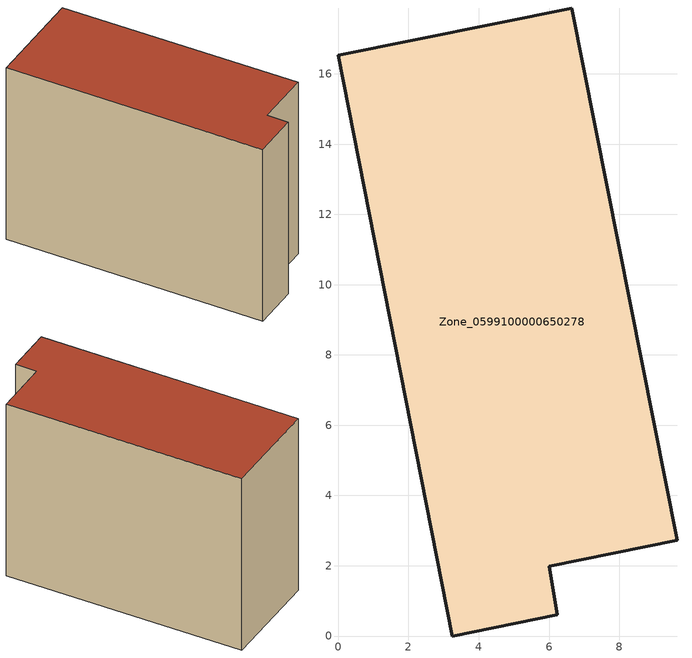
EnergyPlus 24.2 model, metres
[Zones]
Zone_0599100000650278
 floor ground (C_G): 0,16.54 6.64,17.88 9.65,2.73 6,1.98 6.24,0.61 3.24,0 z0
 wall outside (C_F): 3.24,0 6.24,0.61 6,1.98 9.65,2.73 6.64,17.88 0,16.54 3.24,0 z0:12.09
 roof outside (C_R): 6.64,17.88 0,16.54 3.24,0 6.24,0.61 6,1.98 9.65,2.73 z12.09
[BUILDING]
Pand.0599100000650278: North Axis=0; Terrain=City; Loads Convergence Tolerance Value=0.04; Temperature Convergence Tolerance Value=0.4; Solar Distribution=FullExterior; Maximum Number of Warmup Days=25; Minimum Number of Warmup Days=1
[Site:Location]
Rotterdam.The.Hague.AP_ZH_NLD Design_Conditions: Latitude=51.96; Longitude=4.45; Time Zone=1; Elevation=-4.5
[SITE:GROUNDTEMPERATURE:BUILDINGSURFACE]
18, 18, 18, 18, 18, 18, 18, 18, 18, 18, 18, 18
[MATERIAL] Thermal Absorptance=0.9; Solar Absorptance=0.7; Visible Absorptance=0.7
Name | Roughness | Thickness | Conductivity | Density | Specific Heat
G.TI.1946 | MediumSmooth | 0.15 | 1 | 540 | 1210
F.TI.1946 | Rough | 0.3 | 0.857143 | 1920 | 840
R.TI.1946 | MediumRough | 0.2 | 0.1 | 1500 | 1000
[CONSTRUCTION]
C_G: G.TI.1946
C_F: F.TI.1946
C_R: R.TI.1946
[ZONE]
Zone_0599100000650278: Type=1; Multiplier=1; Ceiling Height=Autocalculate; Volume=Autocalculate; Floor Area=autocalculate; Part of Total Floor Area=Yes
[ZONEINFILTRATION:DESIGNFLOWRATE]
Infil_Zone_0599100000650278: Zone or ZoneList or Space or SpaceList=Zone_0599100000650278; Schedule=AlwaysOn; Design Flow Rate Calculation Method=Flow/Area; Flow Rate per Floor Area=0.003; Constant Term Coefficient=1; Temperature Term Coefficient=0; Velocity Term Coefficient=0; Velocity Squared Term Coefficient=0
[HVACTEMPLATE:ZONE:IDEALLOADSAIRSYSTEM]
Zone_0599100000650278: Maximum Heating Supply Air Temperature=50; Minimum Cooling Supply Air Temperature=13; Maximum Heating Supply Air Humidity Ratio=0.0156; Minimum Cooling Supply Air Humidity Ratio=0.0077; Heating Limit=NoLimit; Cooling Limit=NoLimit; Dehumidification Control Type=ConstantSensibleHeatRatio; Cooling Sensible Heat Ratio=0.7; Dehumidification Setpoint=60; Humidification Control Type=None; Humidification Setpoint=30; Outdoor Air Method=None; Outdoor Air Flow Rate per Person=0.00944; Outdoor Air Flow Rate per Zone Floor Area=0; Outdoor Air Flow Rate per Zone=0; Demand Controlled Ventilation Type=None; Outdoor Air Economizer Type=NoEconomizer; Heat Recovery Type=None; Sensible Heat Recovery Effectiveness=0.7; Latent Heat Recovery Effectiveness=0.65
[ZONECONTROL:THERMOSTAT]
ThermostatControl_Zone_0599100000650278: Zone or ZoneList=Zone_0599100000650278; Control Type Schedule=DualSetpointControlType; Control 1=Thermostat_Zone_0599100000650278; Temperature Difference Between Cutout And Setpoint=0
[THERMOSTATSETPOINT:DUALSETPOINT]
Thermostat_Zone_0599100000650278: Heating Setpoint Temperature Schedule=HeatingSetpoint_Zone_0599100000650278; Cooling Setpoint Temperature Schedule=CoolingSetpoint_Zone_0599100000650278
[SCHEDULE:COMPACT]
HeatingSetpoint_Zone_0599100000650278: Through: 12/31, For: AllDays, Until: 24:00, 21
CoolingSetpoint_Zone_0599100000650278: Through: 12/31, For: AllDays, Until: 24:00, 24
DualSetpointControlType: Through: 12/31, For: AllDays, Until: 24:00, 4
AlwaysOn: Through: 12/31, For: AllDays, Until: 24:00, 1
